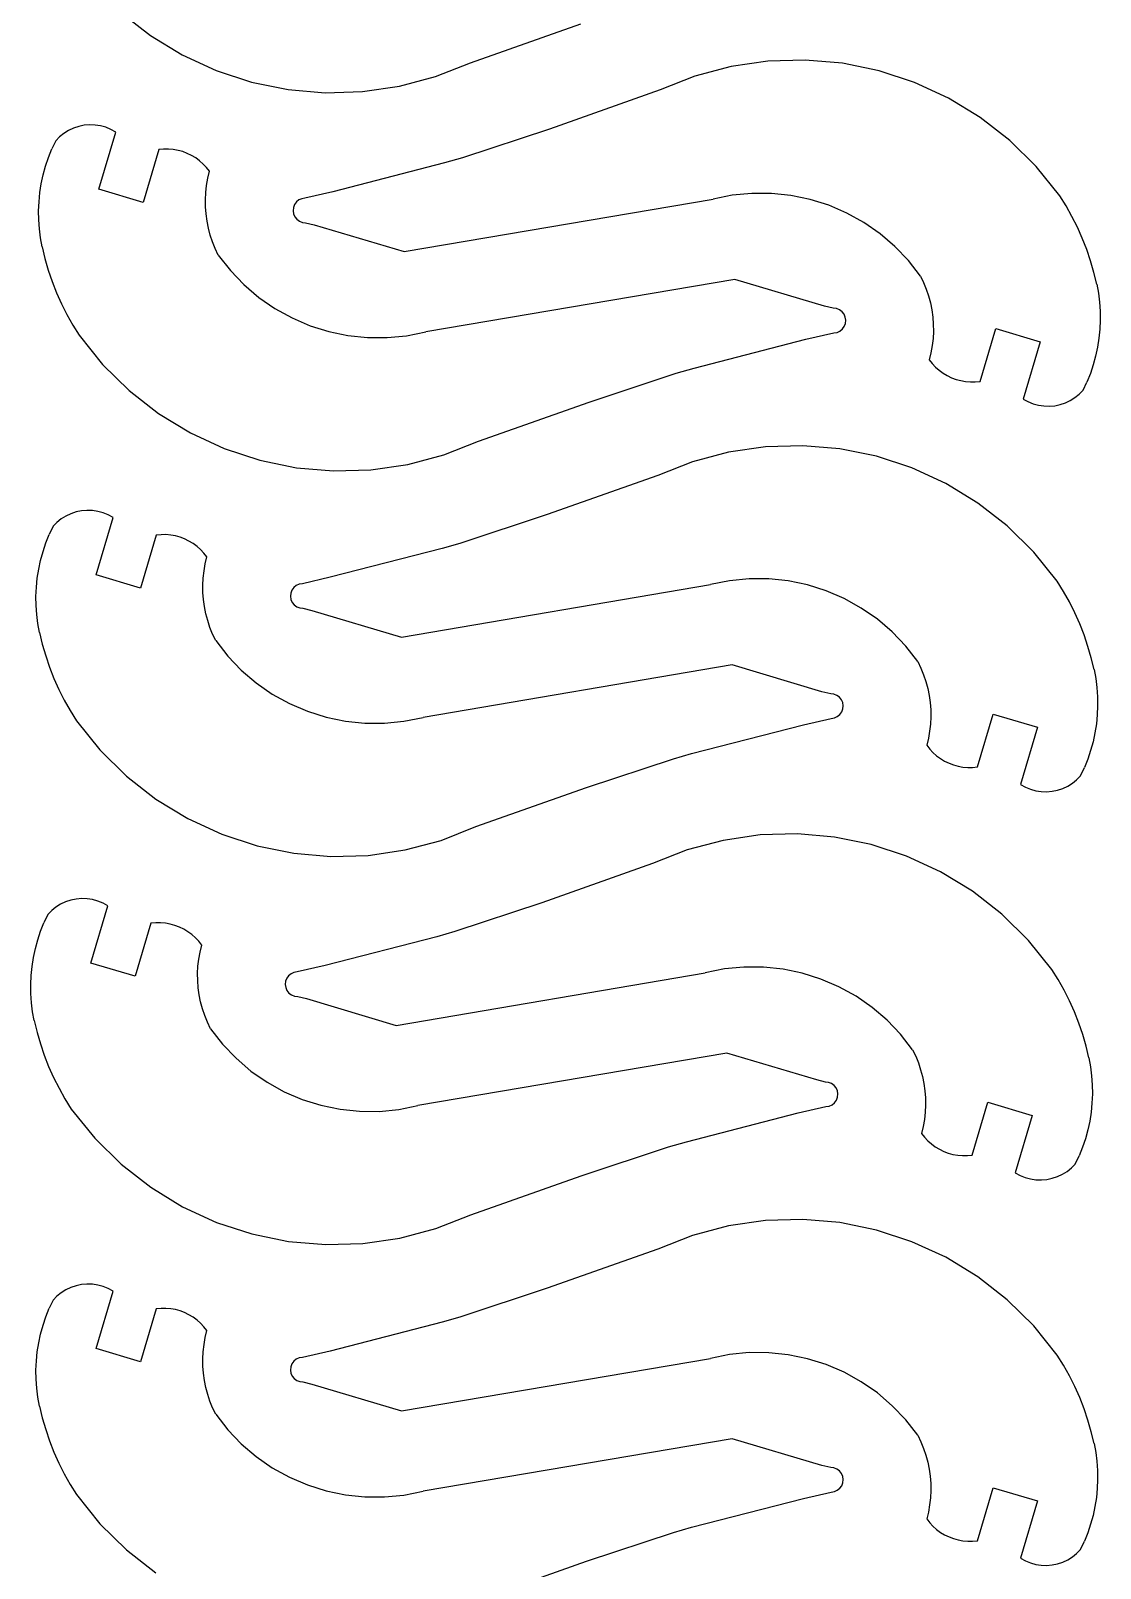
# Model space of a CAD drawing. Extents: x -3998 to 3998, y -3549 to 3549.
# Drawn here: x -2321 to -1974.8, y -609.9 to -112.1 of the extents above; entities that cross this region are included whole.
import ezdxf

# ---------------------------------------------------------------- set-up
doc = ezdxf.new("R2010")
doc.units = 0
doc.header["$MEASUREMENT"] = 0
doc.layers.get('0').update_dxf_attribs({"linetype": 'CONTINUOUS'})

msp = doc.modelspace()

# ---------------------------------------------------------------- linework, layer by layer
for p, q in [((-2291.86, -106.15), (-2282.33, -113.58)), ((-2282.33, -113.58), (-2272.02, -119.87)), ((-2178.74, -122.49), (-2142.93, -109.84)), ((-2272.02, -119.87), (-2261.05, -124.94)), ((-2189.98, -126.93), (-2178.74, -122.49)), ((-2094.34, -123.69), (-2106.02, -126.8)), ((-2082.39, -121.94), (-2094.34, -123.69)), ((-2070.31, -121.58), (-2082.39, -121.94)), ((-2058.27, -122.62), (-2070.31, -121.58)), ((-2046.43, -125.03), (-2058.27, -122.62)), ((-2261.05, -124.94), (-2249.56, -128.7)), ((-2249.56, -128.7), (-2237.73, -131.11)), ((-2201.65, -130.04), (-2189.98, -126.93)), ((-2106.02, -126.8), (-2117.26, -131.24)), ((-2034.95, -128.8), (-2046.43, -125.03)), ((-2023.98, -133.86), (-2034.95, -128.8)), ((-2237.73, -131.11), (-2225.69, -132.15)), ((-2225.69, -132.15), (-2213.61, -131.79)), ((-2213.61, -131.79), (-2201.65, -130.04)), ((-2117.26, -131.24), (-2153.07, -143.89)), ((-2013.66, -140.15), (-2023.98, -133.86)), ((-2308.82, -144.37), (-2310.33, -145.31)), ((-2307.21, -143.61), (-2308.82, -144.37)), ((-2305.52, -143.05), (-2307.21, -143.61)), ((-2303.78, -142.69), (-2305.52, -143.05)), ((-2302, -142.54), (-2303.78, -142.69)), ((-2300.23, -142.6), (-2302, -142.54)), ((-2298.47, -142.86), (-2300.23, -142.6)), ((-2296.75, -143.33), (-2298.47, -142.86)), ((-2295.1, -144), (-2296.75, -143.33)), ((-2293.54, -144.86), (-2295.1, -144)), ((-2153.07, -143.89), (-2181.26, -153.24)), ((-2004.14, -147.58), (-2013.66, -140.15)), ((-2312.97, -147.69), (-2314.21, -150.36)), ((-2311.72, -146.42), (-2312.97, -147.69)), ((-2310.33, -145.31), (-2311.72, -146.42)), ((-2299.06, -163.42), (-2293.54, -144.86)), ((-1995.54, -156.07), (-2004.14, -147.58)), ((-2316.23, -155.88), (-2315.3, -153.09)), ((-2315.3, -153.09), (-2314.21, -150.36)), ((-2279.58, -150.55), (-2284.68, -167.69)), ((-2278.03, -150.4), (-2279.58, -150.55)), ((-2276.46, -150.39), (-2278.03, -150.4)), ((-2274.9, -150.53), (-2276.46, -150.39)), ((-2273.36, -150.8), (-2274.9, -150.53)), ((-2271.85, -151.22), (-2273.36, -150.8)), ((-2270.39, -151.77), (-2271.85, -151.22)), ((-2268.98, -152.45), (-2270.39, -151.77)), ((-2267.64, -153.26), (-2268.98, -152.45)), ((-2266.38, -154.18), (-2267.64, -153.26)), ((-2265.21, -155.22), (-2266.38, -154.18)), ((-2181.26, -153.24), (-2187.07, -154.89)), ((-2317.63, -161.6), (-2317.01, -158.72)), ((-2317.01, -158.72), (-2316.23, -155.88)), ((-2264.13, -156.36), (-2265.21, -155.22)), ((-2263.17, -157.59), (-2264.13, -156.36)), ((-2263.71, -159.85), (-2263.17, -157.59)), ((-2187.07, -154.89), (-2223.24, -164.2)), ((-1987.97, -165.49), (-1995.54, -156.07)), ((-2318.08, -164.5), (-2317.63, -161.6)), ((-2284.68, -167.69), (-2299.06, -163.42)), ((-2264.36, -164.45), (-2264.11, -162.14)), ((-2264.11, -162.14), (-2263.71, -159.85)), ((-2223.24, -164.2), (-2232.27, -166.29)), ((-2318.5, -170.37), (-2318.37, -167.43)), ((-2318.37, -167.43), (-2318.08, -164.5)), ((-2264.48, -166.77), (-2264.36, -164.45)), ((-2264.45, -169.09), (-2264.48, -166.77)), ((-2264.28, -171.41), (-2264.45, -169.09)), ((-2235.65, -168.36), (-2236.02, -169.33)), ((-2235.04, -167.52), (-2235.65, -168.36)), ((-2234.24, -166.87), (-2235.04, -167.52)), ((-2233.29, -166.45), (-2234.24, -166.87)), ((-2232.27, -166.29), (-2233.29, -166.45)), ((-2200.17, -183.59), (-2100.17, -166.59)), ((-2093.95, -165.34), (-2100.17, -166.59)), ((-2087.63, -164.73), (-2093.95, -165.34)), ((-2081.29, -164.75), (-2087.63, -164.73)), ((-2074.98, -165.4), (-2081.29, -164.75)), ((-2068.77, -166.69), (-2074.98, -165.4)), ((-2062.72, -168.59), (-2068.77, -166.69)), ((-2056.89, -171.09), (-2062.72, -168.59)), ((-1985.9, -168.79), (-1987.97, -165.49)), ((-1983.98, -172.19), (-1985.9, -168.79)), ((-2318.46, -173.32), (-2318.5, -170.37)), ((-2318.25, -176.25), (-2318.46, -173.32)), ((-2263.97, -173.71), (-2264.28, -171.41)), ((-2263.51, -175.99), (-2263.97, -173.71)), ((-2236.02, -169.33), (-2236.13, -170.36)), ((-2236.13, -170.36), (-2235.98, -171.38)), ((-2235.98, -171.38), (-2235.56, -172.33)), ((-2235.56, -172.33), (-2234.91, -173.13)), ((-2234.91, -173.13), (-2234.07, -173.75)), ((-2234.07, -173.75), (-2233.11, -174.12)), ((-2233.11, -174.12), (-2232.08, -174.24)), ((-2232.08, -174.24), (-2229.26, -174.94)), ((-2051.34, -174.17), (-2056.89, -171.09)), ((-2046.12, -177.78), (-2051.34, -174.17)), ((-1982.23, -175.68), (-1983.98, -172.19)), ((-2317.88, -179.17), (-2318.25, -176.25)), ((-2317.35, -182.07), (-2317.88, -179.17)), ((-2262.92, -178.23), (-2263.51, -175.99)), ((-2262.19, -180.44), (-2262.92, -178.23)), ((-2229.26, -174.94), (-2200.17, -183.59)), ((-2041.3, -181.9), (-2046.12, -177.78)), ((-1980.64, -179.24), (-1982.23, -175.68)), ((-2317.35, -182.07), (-2316.45, -185.86)), ((-2261.32, -182.59), (-2262.19, -180.44)), ((-2260.33, -184.69), (-2261.32, -182.59)), ((-2036.91, -186.49), (-2041.3, -181.9)), ((-1979.21, -182.87), (-1980.64, -179.24)), ((-1977.96, -186.57), (-1979.21, -182.87)), ((-2316.45, -185.86), (-2315.37, -189.61)), ((-2260.33, -184.69), (-2256.42, -189.69)), ((-2033.01, -191.49), (-2036.91, -186.49)), ((-1976.89, -190.32), (-1977.96, -186.57)), ((-2315.37, -189.61), (-2314.12, -193.31)), ((-2314.12, -193.31), (-2312.7, -196.94)), ((-2256.42, -189.69), (-2252.04, -194.28)), ((-2093.17, -192.59), (-2193.17, -209.59)), ((-2064.08, -201.24), (-2093.17, -192.59)), ((-2033.01, -191.49), (-2032.01, -193.59)), ((-2032.01, -193.59), (-2031.15, -195.74)), ((-1975.98, -194.11), (-1976.89, -190.32)), ((-1975.98, -194.11), (-1975.45, -197.01)), ((-2312.7, -196.94), (-2311.11, -200.5)), ((-2252.04, -194.28), (-2247.21, -198.4)), ((-2247.21, -198.4), (-2242, -202.01)), ((-2031.15, -195.74), (-2030.42, -197.95)), ((-2030.42, -197.95), (-2029.82, -200.19)), ((-1975.45, -197.01), (-1975.08, -199.93)), ((-2311.11, -200.5), (-2309.35, -203.98)), ((-2309.35, -203.98), (-2307.44, -207.38)), ((-2242, -202.01), (-2236.45, -205.08)), ((-2061.26, -201.94), (-2064.08, -201.24)), ((-2060.23, -202.06), (-2061.26, -201.94)), ((-2059.26, -202.43), (-2060.23, -202.06)), ((-2058.43, -203.04), (-2059.26, -202.43)), ((-2057.78, -203.85), (-2058.43, -203.04)), ((-2057.36, -204.8), (-2057.78, -203.85)), ((-2029.82, -200.19), (-2029.37, -202.47)), ((-2029.37, -202.47), (-2029.06, -204.77)), ((-1975.08, -199.93), (-1974.88, -202.86)), ((-1974.88, -202.86), (-1974.84, -205.8)), ((-2307.44, -207.38), (-2305.37, -210.69)), ((-2236.45, -205.08), (-2230.62, -207.59)), ((-2230.62, -207.59), (-2224.57, -209.49)), ((-2059.1, -209.31), (-2058.29, -208.65)), ((-2058.29, -208.65), (-2057.68, -207.82)), ((-2057.68, -207.82), (-2057.31, -206.85)), ((-2057.2, -205.82), (-2057.36, -204.8)), ((-2057.31, -206.85), (-2057.2, -205.82)), ((-2029.06, -204.77), (-2028.89, -207.09)), ((-2028.89, -207.09), (-2028.86, -209.41)), ((-2013.75, -225.63), (-2008.65, -208.49)), ((-2008.65, -208.49), (-1994.28, -212.76)), ((-1974.96, -208.74), (-1975.25, -211.67)), ((-1974.84, -205.8), (-1974.96, -208.74)), ((-2305.37, -210.69), (-2297.8, -220.11)), ((-2224.57, -209.49), (-2218.36, -210.78)), ((-2218.36, -210.78), (-2212.05, -211.43)), ((-2212.05, -211.43), (-2205.7, -211.45)), ((-2205.7, -211.45), (-2199.39, -210.84)), ((-2199.39, -210.84), (-2193.17, -209.59)), ((-2106.27, -221.29), (-2070.09, -211.97)), ((-2070.09, -211.97), (-2061.07, -209.89)), ((-2061.07, -209.89), (-2060.04, -209.73)), ((-2060.04, -209.73), (-2059.1, -209.31)), ((-2029.23, -214.04), (-2029.63, -216.33)), ((-2028.97, -211.73), (-2029.23, -214.04)), ((-2028.86, -209.41), (-2028.97, -211.73)), ((-1994.28, -212.76), (-1999.79, -231.32)), ((-1975.25, -211.67), (-1975.71, -214.58)), ((-2029.63, -216.33), (-2030.17, -218.59)), ((-2030.17, -218.59), (-2029.2, -219.82)), ((-1976.32, -217.46), (-1977.1, -220.3)), ((-1975.71, -214.58), (-1976.32, -217.46)), ((-2297.8, -220.11), (-2289.2, -228.59)), ((-2140.27, -232.29), (-2112.08, -222.94)), ((-2112.08, -222.94), (-2106.27, -221.29)), ((-2029.2, -219.82), (-2028.13, -220.96)), ((-2028.13, -220.96), (-2026.96, -222)), ((-2026.96, -222), (-2025.69, -222.92)), ((-2025.69, -222.92), (-2024.35, -223.73)), ((-2024.35, -223.73), (-2022.95, -224.41)), ((-1978.04, -223.09), (-1979.13, -225.82)), ((-1977.1, -220.3), (-1978.04, -223.09)), ((-2289.2, -228.59), (-2279.67, -236.03)), ((-2022.95, -224.41), (-2021.48, -224.96)), ((-2021.48, -224.96), (-2019.97, -225.38)), ((-2019.97, -225.38), (-2018.43, -225.65)), ((-2018.43, -225.65), (-2016.87, -225.79)), ((-2016.87, -225.79), (-2015.31, -225.78)), ((-2015.31, -225.78), (-2013.75, -225.63)), ((-1981.62, -229.76), (-1980.37, -228.49)), ((-1980.37, -228.49), (-1979.13, -225.82)), ((-2176.08, -244.94), (-2140.27, -232.29)), ((-1999.79, -231.32), (-1998.23, -232.17)), ((-1998.23, -232.17), (-1996.58, -232.84)), ((-1996.58, -232.84), (-1994.87, -233.32)), ((-1994.87, -233.32), (-1993.11, -233.58)), ((-1993.11, -233.58), (-1991.33, -233.64)), ((-1991.33, -233.64), (-1989.56, -233.49)), ((-1989.56, -233.49), (-1987.81, -233.13)), ((-1987.81, -233.13), (-1986.13, -232.57)), ((-1986.13, -232.57), (-1984.52, -231.81)), ((-1984.52, -231.81), (-1983.01, -230.87)), ((-1983.01, -230.87), (-1981.62, -229.76)), ((-2279.67, -236.03), (-2269.36, -242.32)), ((-2269.36, -242.32), (-2258.39, -247.38)), ((-2258.39, -247.38), (-2246.9, -251.15)), ((-2187.32, -249.38), (-2176.08, -244.94)), ((-2095.19, -248.54), (-2106.87, -251.65)), ((-2083.23, -246.79), (-2095.19, -248.54)), ((-2071.16, -246.43), (-2083.23, -246.79)), ((-2059.12, -247.47), (-2071.16, -246.43)), ((-2047.28, -249.88), (-2059.12, -247.47)), ((-2246.9, -251.15), (-2235.07, -253.56)), ((-2235.07, -253.56), (-2223.03, -254.6)), ((-2210.95, -254.24), (-2198.99, -252.49)), ((-2198.99, -252.49), (-2187.32, -249.38)), ((-2106.87, -251.65), (-2118.1, -256.09)), ((-2035.8, -253.65), (-2047.28, -249.88)), ((-2024.83, -258.71), (-2035.8, -253.65)), ((-2223.03, -254.6), (-2210.95, -254.24)), ((-2118.1, -256.09), (-2153.92, -268.74)), ((-2014.51, -265), (-2024.83, -258.71)), ((-2308.06, -268.46), (-2309.67, -269.22)), ((-2306.37, -267.9), (-2308.06, -268.46)), ((-2304.63, -267.54), (-2306.37, -267.9)), ((-2302.85, -267.39), (-2304.63, -267.54)), ((-2301.07, -267.45), (-2302.85, -267.39)), ((-2299.32, -267.71), (-2301.07, -267.45)), ((-2297.6, -268.18), (-2299.32, -267.71)), ((-2295.95, -268.85), (-2297.6, -268.18)), ((-2153.92, -268.74), (-2182.1, -278.09)), ((-2004.99, -272.43), (-2014.51, -265)), ((-2313.82, -272.54), (-2315.06, -275.21)), ((-2312.57, -271.27), (-2313.82, -272.54)), ((-2311.18, -270.16), (-2312.57, -271.27)), ((-2309.67, -269.22), (-2311.18, -270.16)), ((-2299.91, -288.27), (-2294.39, -269.71)), ((-2294.39, -269.71), (-2295.95, -268.85)), ((-1996.38, -280.92), (-2004.99, -272.43)), ((-2317.08, -280.73), (-2316.15, -277.94)), ((-2316.15, -277.94), (-2315.06, -275.21)), ((-2280.43, -275.4), (-2285.53, -292.54)), ((-2278.88, -275.25), (-2280.43, -275.4)), ((-2277.31, -275.24), (-2278.88, -275.25)), ((-2275.75, -275.38), (-2277.31, -275.24)), ((-2274.21, -275.65), (-2275.75, -275.38)), ((-2272.7, -276.07), (-2274.21, -275.65)), ((-2271.24, -276.62), (-2272.7, -276.07)), ((-2269.83, -277.3), (-2271.24, -276.62)), ((-2268.49, -278.11), (-2269.83, -277.3)), ((-2267.23, -279.03), (-2268.49, -278.11)), ((-2182.1, -278.09), (-2187.92, -279.74)), ((-2318.48, -286.45), (-2317.86, -283.57)), ((-2317.86, -283.57), (-2317.08, -280.73)), ((-2266.06, -280.07), (-2267.23, -279.03)), ((-2264.98, -281.21), (-2266.06, -280.07)), ((-2264.02, -282.44), (-2264.98, -281.21)), ((-2264.56, -284.7), (-2264.02, -282.44)), ((-2187.92, -279.74), (-2224.09, -289.05)), ((-1988.82, -290.34), (-1996.38, -280.92)), ((-2318.93, -289.35), (-2318.48, -286.45)), ((-2285.53, -292.54), (-2299.91, -288.27)), ((-2265.21, -289.3), (-2264.95, -286.99)), ((-2264.95, -286.99), (-2264.56, -284.7)), ((-2319.35, -295.22), (-2319.22, -292.28)), ((-2319.22, -292.28), (-2318.93, -289.35)), ((-2265.33, -291.62), (-2265.21, -289.3)), ((-2265.3, -293.94), (-2265.33, -291.62)), ((-2236.5, -293.21), (-2236.87, -294.18)), ((-2235.89, -292.37), (-2236.5, -293.21)), ((-2235.09, -291.72), (-2235.89, -292.37)), ((-2234.14, -291.3), (-2235.09, -291.72)), ((-2233.12, -291.14), (-2234.14, -291.3)), ((-2224.09, -289.05), (-2233.12, -291.14)), ((-2201.02, -308.44), (-2101.02, -291.44)), ((-2094.8, -290.19), (-2101.02, -291.44)), ((-2088.48, -289.58), (-2094.8, -290.19)), ((-2082.14, -289.6), (-2088.48, -289.58)), ((-2075.83, -290.25), (-2082.14, -289.6)), ((-2069.62, -291.54), (-2075.83, -290.25)), ((-2063.56, -293.44), (-2069.62, -291.54)), ((-2057.73, -295.94), (-2063.56, -293.44)), ((-1986.75, -293.64), (-1988.82, -290.34)), ((-1984.83, -297.04), (-1986.75, -293.64)), ((-2319.31, -298.17), (-2319.35, -295.22)), ((-2319.1, -301.1), (-2319.31, -298.17)), ((-2265.13, -296.26), (-2265.3, -293.94)), ((-2264.81, -298.56), (-2265.13, -296.26)), ((-2264.36, -300.84), (-2264.81, -298.56)), ((-2236.87, -294.18), (-2236.98, -295.21)), ((-2236.98, -295.21), (-2236.82, -296.23)), ((-2236.82, -296.23), (-2236.41, -297.18)), ((-2236.41, -297.18), (-2235.76, -297.98)), ((-2235.76, -297.98), (-2234.92, -298.6)), ((-2234.92, -298.6), (-2233.96, -298.97)), ((-2052.19, -299.02), (-2057.73, -295.94)), ((-1983.08, -300.53), (-1984.83, -297.04)), ((-2318.73, -304.02), (-2319.1, -301.1)), ((-2263.77, -303.08), (-2264.36, -300.84)), ((-2263.04, -305.29), (-2263.77, -303.08)), ((-2233.96, -298.97), (-2232.93, -299.09)), ((-2232.93, -299.09), (-2230.1, -299.79)), ((-2230.1, -299.79), (-2201.02, -308.44)), ((-2046.97, -302.63), (-2052.19, -299.02)), ((-2042.15, -306.75), (-2046.97, -302.63)), ((-1981.49, -304.09), (-1983.08, -300.53)), ((-2318.2, -306.92), (-2318.73, -304.02)), ((-2318.2, -306.92), (-2317.3, -310.71)), ((-2262.17, -307.44), (-2263.04, -305.29)), ((-2261.18, -309.54), (-2262.17, -307.44)), ((-2037.76, -311.34), (-2042.15, -306.75)), ((-1980.06, -307.72), (-1981.49, -304.09)), ((-1978.81, -311.42), (-1980.06, -307.72)), ((-2317.3, -310.71), (-2316.22, -314.46)), ((-2261.18, -309.54), (-2257.27, -314.54)), ((-2033.86, -316.34), (-2037.76, -311.34)), ((-1977.73, -315.17), (-1978.81, -311.42)), ((-2316.22, -314.46), (-2314.97, -318.16)), ((-2314.97, -318.16), (-2313.55, -321.79)), ((-2257.27, -314.54), (-2252.89, -319.12)), ((-2094.02, -317.44), (-2194.02, -334.44)), ((-2064.93, -326.09), (-2094.02, -317.44)), ((-2033.86, -316.34), (-2032.86, -318.44)), ((-2032.86, -318.44), (-2032, -320.59)), ((-1976.83, -318.96), (-1977.73, -315.17)), ((-2313.55, -321.79), (-2311.96, -325.35)), ((-2252.89, -319.12), (-2248.06, -323.25)), ((-2248.06, -323.25), (-2242.85, -326.86)), ((-2032, -320.59), (-2031.27, -322.8)), ((-2031.27, -322.8), (-2030.67, -325.04)), ((-1976.83, -318.96), (-1976.3, -321.86)), ((-1976.3, -321.86), (-1975.93, -324.78)), ((-2311.96, -325.35), (-2310.2, -328.83)), ((-2242.85, -326.86), (-2237.3, -329.93)), ((-2062.1, -326.79), (-2064.93, -326.09)), ((-2061.08, -326.91), (-2062.1, -326.79)), ((-2060.11, -327.28), (-2061.08, -326.91)), ((-2059.28, -327.89), (-2060.11, -327.28)), ((-2058.63, -328.7), (-2059.28, -327.89)), ((-2030.67, -325.04), (-2030.22, -327.32)), ((-2030.22, -327.32), (-2029.91, -329.62)), ((-1975.93, -324.78), (-1975.73, -327.71)), ((-1975.73, -327.71), (-1975.69, -330.65)), ((-2310.2, -328.83), (-2308.29, -332.23)), ((-2308.29, -332.23), (-2306.22, -335.54)), ((-2237.3, -329.93), (-2231.47, -332.44)), ((-2231.47, -332.44), (-2225.42, -334.34)), ((-2059.95, -334.16), (-2059.14, -333.5)), ((-2059.14, -333.5), (-2058.53, -332.67)), ((-2058.21, -329.65), (-2058.63, -328.7)), ((-2058.53, -332.67), (-2058.16, -331.7)), ((-2058.05, -330.67), (-2058.21, -329.65)), ((-2058.16, -331.7), (-2058.05, -330.67)), ((-2029.91, -329.62), (-2029.73, -331.94)), ((-2029.73, -331.94), (-2029.71, -334.26)), ((-2014.6, -350.48), (-2009.5, -333.33)), ((-2009.5, -333.33), (-1995.12, -337.61)), ((-1975.69, -330.65), (-1975.81, -333.59)), ((-2306.22, -335.54), (-2298.65, -344.96)), ((-2225.42, -334.34), (-2219.2, -335.63)), ((-2219.2, -335.63), (-2212.89, -336.28)), ((-2212.89, -336.28), (-2206.55, -336.3)), ((-2206.55, -336.3), (-2200.24, -335.69)), ((-2200.24, -335.69), (-2194.02, -334.44)), ((-2107.12, -346.14), (-2070.94, -336.82)), ((-2070.94, -336.82), (-2061.92, -334.74)), ((-2061.92, -334.74), (-2060.89, -334.58)), ((-2060.89, -334.58), (-2059.95, -334.16)), ((-2029.82, -336.58), (-2030.08, -338.89)), ((-2029.71, -334.26), (-2029.82, -336.58)), ((-1995.12, -337.61), (-2000.64, -356.17)), ((-1976.1, -336.52), (-1976.56, -339.43)), ((-1975.81, -333.59), (-1976.1, -336.52)), ((-2030.48, -341.18), (-2031.02, -343.44)), ((-2031.02, -343.44), (-2030.05, -344.67)), ((-2030.08, -338.89), (-2030.48, -341.18)), ((-1977.17, -342.31), (-1977.95, -345.15)), ((-1976.56, -339.43), (-1977.17, -342.31)), ((-2298.65, -344.96), (-2290.05, -353.44)), ((-2141.12, -357.14), (-2112.93, -347.79)), ((-2112.93, -347.79), (-2107.12, -346.14)), ((-2030.05, -344.67), (-2028.98, -345.81)), ((-2028.98, -345.81), (-2027.81, -346.84)), ((-2027.81, -346.84), (-2026.54, -347.77)), ((-2026.54, -347.77), (-2025.2, -348.58)), ((-1978.88, -347.94), (-1979.97, -350.67)), ((-1977.95, -345.15), (-1978.88, -347.94)), ((-2290.05, -353.44), (-2280.52, -360.88)), ((-2025.2, -348.58), (-2023.79, -349.26)), ((-2023.79, -349.26), (-2022.33, -349.81)), ((-2022.33, -349.81), (-2020.82, -350.22)), ((-2020.82, -350.22), (-2019.28, -350.5)), ((-2019.28, -350.5), (-2017.72, -350.64)), ((-2017.72, -350.64), (-2016.16, -350.63)), ((-2016.16, -350.63), (-2014.6, -350.48)), ((-1982.47, -354.61), (-1981.22, -353.34)), ((-1981.22, -353.34), (-1979.97, -350.67)), ((-2176.93, -369.79), (-2141.12, -357.14)), ((-2000.64, -356.17), (-1999.08, -357.02)), ((-1999.08, -357.02), (-1997.43, -357.69)), ((-1997.43, -357.69), (-1995.72, -358.17)), ((-1995.72, -358.17), (-1993.96, -358.43)), ((-1993.96, -358.43), (-1992.18, -358.49)), ((-1992.18, -358.49), (-1990.41, -358.34)), ((-1990.41, -358.34), (-1988.66, -357.98)), ((-1988.66, -357.98), (-1986.98, -357.42)), ((-1986.98, -357.42), (-1985.37, -356.66)), ((-1985.37, -356.66), (-1983.85, -355.72)), ((-1983.85, -355.72), (-1982.47, -354.61)), ((-2280.52, -360.88), (-2270.21, -367.17)), ((-2270.21, -367.17), (-2259.24, -372.23)), ((-2259.24, -372.23), (-2247.75, -376)), ((-2188.17, -374.23), (-2176.93, -369.79)), ((-2084.93, -372.49), (-2096.89, -374.24)), ((-2072.86, -372.13), (-2084.93, -372.49)), ((-2060.82, -373.17), (-2072.86, -372.13)), ((-2048.98, -375.58), (-2060.82, -373.17)), ((-2247.75, -376), (-2235.91, -378.41)), ((-2211.8, -379.09), (-2199.84, -377.34)), ((-2199.84, -377.34), (-2188.17, -374.23)), ((-2108.56, -377.35), (-2119.8, -381.78)), ((-2096.89, -374.24), (-2108.56, -377.35)), ((-2037.5, -379.34), (-2048.98, -375.58)), ((-2235.91, -378.41), (-2223.88, -379.45)), ((-2223.88, -379.45), (-2211.8, -379.09)), ((-2119.8, -381.78), (-2155.62, -394.44)), ((-2026.52, -384.41), (-2037.5, -379.34)), ((-2016.21, -390.7), (-2026.52, -384.41)), ((-2306.33, -393.24), (-2308.07, -393.6)), ((-2304.55, -393.09), (-2306.33, -393.24)), ((-2302.77, -393.14), (-2304.55, -393.09)), ((-2301.01, -393.41), (-2302.77, -393.14)), ((-2006.69, -398.13), (-2016.21, -390.7)), ((-2315.52, -398.24), (-2316.76, -400.91)), ((-2314.27, -396.97), (-2315.52, -398.24)), ((-2312.88, -395.86), (-2314.27, -396.97)), ((-2311.37, -394.92), (-2312.88, -395.86)), ((-2309.76, -394.16), (-2311.37, -394.92)), ((-2308.07, -393.6), (-2309.76, -394.16)), ((-2301.61, -413.97), (-2296.09, -395.41)), ((-2299.3, -393.88), (-2301.01, -393.41)), ((-2297.65, -394.55), (-2299.3, -393.88)), ((-2296.09, -395.41), (-2297.65, -394.55)), ((-2155.62, -394.44), (-2183.8, -403.78)), ((-1998.08, -406.62), (-2006.69, -398.13)), ((-2317.85, -403.64), (-2316.76, -400.91)), ((-2282.13, -401.1), (-2287.23, -418.24)), ((-2280.57, -400.95), (-2282.13, -401.1)), ((-2279.01, -400.94), (-2280.57, -400.95)), ((-2277.45, -401.08), (-2279.01, -400.94)), ((-2275.91, -401.35), (-2277.45, -401.08)), ((-2274.4, -401.77), (-2275.91, -401.35)), ((-2272.94, -402.32), (-2274.4, -401.77)), ((-2271.53, -403), (-2272.94, -402.32)), ((-2270.19, -403.81), (-2271.53, -403)), ((-2319.56, -409.27), (-2318.78, -406.43)), ((-2318.78, -406.43), (-2317.85, -403.64)), ((-2268.93, -404.73), (-2270.19, -403.81)), ((-2267.75, -405.77), (-2268.93, -404.73)), ((-2266.68, -406.91), (-2267.75, -405.77)), ((-2265.72, -408.14), (-2266.68, -406.91)), ((-2266.25, -410.4), (-2265.72, -408.14)), ((-2189.62, -405.44), (-2225.79, -414.75)), ((-2183.8, -403.78), (-2189.62, -405.44)), ((-1990.52, -416.04), (-1998.08, -406.62)), ((-2320.63, -415.05), (-2320.18, -412.15)), ((-2320.18, -412.15), (-2319.56, -409.27)), ((-2266.91, -414.99), (-2266.65, -412.69)), ((-2266.65, -412.69), (-2266.25, -410.4)), ((-2321.05, -420.92), (-2320.92, -417.98)), ((-2320.92, -417.98), (-2320.63, -415.05)), ((-2287.23, -418.24), (-2301.61, -413.97)), ((-2267.03, -417.31), (-2266.91, -414.99)), ((-2267, -419.64), (-2267.03, -417.31)), ((-2237.59, -418.07), (-2238.2, -418.91)), ((-2236.78, -417.42), (-2237.59, -418.07)), ((-2235.84, -417), (-2236.78, -417.42)), ((-2234.82, -416.84), (-2235.84, -417)), ((-2225.79, -414.75), (-2234.82, -416.84)), ((-2202.72, -434.14), (-2102.72, -417.14)), ((-2096.5, -415.89), (-2102.72, -417.14)), ((-2090.18, -415.27), (-2096.5, -415.89)), ((-2083.84, -415.29), (-2090.18, -415.27)), ((-2077.53, -415.95), (-2083.84, -415.29)), ((-2071.32, -417.24), (-2077.53, -415.95)), ((-2065.26, -419.14), (-2071.32, -417.24)), ((-1988.44, -419.34), (-1990.52, -416.04)), ((-2321.01, -423.86), (-2321.05, -420.92)), ((-2266.83, -421.95), (-2267, -419.64)), ((-2266.51, -424.26), (-2266.83, -421.95)), ((-2238.57, -419.88), (-2238.68, -420.91)), ((-2238.68, -420.91), (-2238.52, -421.93)), ((-2238.2, -418.91), (-2238.57, -419.88)), ((-2238.52, -421.93), (-2238.11, -422.88)), ((-2238.11, -422.88), (-2237.46, -423.68)), ((-2059.43, -421.64), (-2065.26, -419.14)), ((-2053.88, -424.72), (-2059.43, -421.64)), ((-1986.53, -422.74), (-1988.44, -419.34)), ((-1984.77, -426.23), (-1986.53, -422.74)), ((-2320.8, -426.8), (-2321.01, -423.86)), ((-2320.43, -429.72), (-2320.8, -426.8)), ((-2266.06, -426.53), (-2266.51, -424.26)), ((-2265.47, -428.78), (-2266.06, -426.53)), ((-2237.46, -423.68), (-2236.62, -424.3)), ((-2236.62, -424.3), (-2235.66, -424.67)), ((-2235.66, -424.67), (-2234.63, -424.78)), ((-2234.63, -424.78), (-2231.8, -425.49)), ((-2231.8, -425.49), (-2202.72, -434.14)), ((-2048.67, -428.33), (-2053.88, -424.72)), ((-1983.18, -429.79), (-1984.77, -426.23)), ((-2319.9, -432.61), (-2320.43, -429.72)), ((-2319.9, -432.61), (-2319, -436.41)), ((-2264.73, -430.99), (-2265.47, -428.78)), ((-2263.87, -433.14), (-2264.73, -430.99)), ((-2262.87, -435.24), (-2263.87, -433.14)), ((-2043.85, -432.45), (-2048.67, -428.33)), ((-2039.46, -437.04), (-2043.85, -432.45)), ((-1981.76, -433.42), (-1983.18, -429.79)), ((-2319, -436.41), (-2317.92, -440.16)), ((-2262.87, -435.24), (-2258.97, -440.24)), ((-2035.56, -442.04), (-2039.46, -437.04)), ((-1980.51, -437.12), (-1981.76, -433.42)), ((-1979.43, -440.87), (-1980.51, -437.12)), ((-2317.92, -440.16), (-2316.67, -443.85)), ((-2258.97, -440.24), (-2254.58, -444.82)), ((-2035.56, -442.04), (-2034.56, -444.13)), ((-1978.53, -444.66), (-1979.43, -440.87)), ((-2316.67, -443.85), (-2315.25, -447.49)), ((-2315.25, -447.49), (-2313.66, -451.05)), ((-2254.58, -444.82), (-2249.76, -448.94)), ((-2095.72, -443.14), (-2195.72, -460.14)), ((-2066.63, -451.78), (-2095.72, -443.14)), ((-2034.56, -444.13), (-2033.7, -446.29)), ((-2033.7, -446.29), (-2032.97, -448.5)), ((-1978.53, -444.66), (-1978, -447.56)), ((-1978, -447.56), (-1977.63, -450.47)), ((-2313.66, -451.05), (-2311.9, -454.53)), ((-2249.76, -448.94), (-2244.55, -452.56)), ((-2244.55, -452.56), (-2239, -455.63)), ((-2063.8, -452.49), (-2066.63, -451.78)), ((-2062.77, -452.6), (-2063.8, -452.49)), ((-2061.81, -452.98), (-2062.77, -452.6)), ((-2060.97, -453.59), (-2061.81, -452.98)), ((-2032.97, -448.5), (-2032.37, -450.74)), ((-2032.37, -450.74), (-2031.92, -453.02)), ((-2031.92, -453.02), (-2031.6, -455.32)), ((-1977.63, -450.47), (-1977.42, -453.41)), ((-2311.9, -454.53), (-2309.99, -457.93)), ((-2309.99, -457.93), (-2307.92, -461.24)), ((-2239, -455.63), (-2233.17, -458.13)), ((-2060.33, -454.4), (-2060.97, -453.59)), ((-2059.91, -455.35), (-2060.33, -454.4)), ((-2060.23, -458.37), (-2059.86, -457.4)), ((-2059.75, -456.37), (-2059.91, -455.35)), ((-2059.86, -457.4), (-2059.75, -456.37)), ((-2031.6, -455.32), (-2031.43, -457.64)), ((-2031.43, -457.64), (-2031.4, -459.96)), ((-1977.38, -456.35), (-1977.51, -459.29)), ((-1977.42, -453.41), (-1977.38, -456.35)), ((-2307.92, -461.24), (-2300.35, -470.66)), ((-2233.17, -458.13), (-2227.12, -460.04)), ((-2227.12, -460.04), (-2220.9, -461.32)), ((-2220.9, -461.32), (-2214.59, -461.98)), ((-2214.59, -461.98), (-2208.25, -462)), ((-2208.25, -462), (-2201.94, -461.39)), ((-2201.94, -461.39), (-2195.72, -460.14)), ((-2108.82, -471.84), (-2072.64, -462.52)), ((-2072.64, -462.52), (-2063.62, -460.44)), ((-2063.62, -460.44), (-2062.59, -460.28)), ((-2062.59, -460.28), (-2061.65, -459.85)), ((-2061.65, -459.85), (-2060.84, -459.2)), ((-2060.84, -459.2), (-2060.23, -458.37)), ((-2031.52, -462.28), (-2031.78, -464.59)), ((-2031.4, -459.96), (-2031.52, -462.28)), ((-2016.3, -476.18), (-2011.2, -459.03)), ((-2011.2, -459.03), (-1996.82, -463.31)), ((-1977.8, -462.22), (-1978.25, -465.13)), ((-1977.51, -459.29), (-1977.8, -462.22)), ((-2032.18, -466.88), (-2032.72, -469.14)), ((-2031.78, -464.59), (-2032.18, -466.88)), ((-1996.82, -463.31), (-2002.34, -481.86)), ((-1978.25, -465.13), (-1978.87, -468.01)), ((-2300.35, -470.66), (-2291.74, -479.14)), ((-2114.63, -473.49), (-2108.82, -471.84)), ((-2032.72, -469.14), (-2031.75, -470.37)), ((-2031.75, -470.37), (-2030.68, -471.51)), ((-2030.68, -471.51), (-2029.5, -472.54)), ((-2029.5, -472.54), (-2028.24, -473.47)), ((-1979.65, -470.85), (-1980.58, -473.64)), ((-1978.87, -468.01), (-1979.65, -470.85)), ((-2142.82, -482.84), (-2114.63, -473.49)), ((-2028.24, -473.47), (-2026.9, -474.28)), ((-2026.9, -474.28), (-2025.49, -474.96)), ((-2025.49, -474.96), (-2024.03, -475.51)), ((-2024.03, -475.51), (-2022.52, -475.92)), ((-2022.52, -475.92), (-2020.98, -476.2)), ((-2020.98, -476.2), (-2019.42, -476.34)), ((-2019.42, -476.34), (-2017.86, -476.33)), ((-2017.86, -476.33), (-2016.3, -476.18)), ((-1982.92, -479.04), (-1981.67, -476.37)), ((-1980.58, -473.64), (-1981.67, -476.37)), ((-2291.74, -479.14), (-2282.22, -486.58)), ((-2178.63, -495.49), (-2142.82, -482.84)), ((-2002.34, -481.86), (-2000.78, -482.72)), ((-2000.78, -482.72), (-1999.13, -483.39)), ((-1988.67, -483.12), (-1987.06, -482.36)), ((-1987.06, -482.36), (-1985.55, -481.42)), ((-1985.55, -481.42), (-1984.16, -480.31)), ((-1984.16, -480.31), (-1982.92, -479.04)), ((-2282.22, -486.58), (-2271.91, -492.87)), ((-1999.13, -483.39), (-1997.42, -483.87)), ((-1997.42, -483.87), (-1995.66, -484.13)), ((-1995.66, -484.13), (-1993.88, -484.19)), ((-1993.88, -484.19), (-1992.11, -484.04)), ((-1992.11, -484.04), (-1990.36, -483.68)), ((-1990.36, -483.68), (-1988.67, -483.12)), ((-2271.91, -492.87), (-2260.93, -497.93)), ((-2189.87, -499.93), (-2178.63, -495.49)), ((-2083.23, -497.34), (-2095.19, -499.09)), ((-2071.16, -496.98), (-2083.23, -497.34)), ((-2059.12, -498.02), (-2071.16, -496.98)), ((-2260.93, -497.93), (-2249.45, -501.69)), ((-2249.45, -501.69), (-2237.61, -504.11)), ((-2201.54, -503.04), (-2189.87, -499.93)), ((-2106.87, -502.2), (-2118.1, -506.63)), ((-2095.19, -499.09), (-2106.87, -502.2)), ((-2047.28, -500.43), (-2059.12, -498.02)), ((-2035.8, -504.19), (-2047.28, -500.43)), ((-2237.61, -504.11), (-2225.57, -505.15)), ((-2225.57, -505.15), (-2213.5, -504.79)), ((-2213.5, -504.79), (-2201.54, -503.04)), ((-2118.1, -506.63), (-2153.92, -519.29)), ((-2024.83, -509.25), (-2035.8, -504.19)), ((-2014.51, -515.55), (-2024.83, -509.25)), ((-2004.99, -522.98), (-2014.51, -515.55)), ((-2312.57, -521.82), (-2313.82, -523.09)), ((-2311.18, -520.71), (-2312.57, -521.82)), ((-2309.67, -519.77), (-2311.18, -520.71)), ((-2308.06, -519.01), (-2309.67, -519.77)), ((-2306.37, -518.45), (-2308.06, -519.01)), ((-2304.63, -518.09), (-2306.37, -518.45)), ((-2302.85, -517.94), (-2304.63, -518.09)), ((-2301.07, -517.99), (-2302.85, -517.94)), ((-2299.32, -518.26), (-2301.07, -517.99)), ((-2299.91, -538.82), (-2294.39, -520.26)), ((-2297.6, -518.73), (-2299.32, -518.26)), ((-2295.95, -519.4), (-2297.6, -518.73)), ((-2294.39, -520.26), (-2295.95, -519.4)), ((-2153.92, -519.29), (-2182.1, -528.63)), ((-2316.15, -528.49), (-2315.06, -525.76)), ((-2313.82, -523.09), (-2315.06, -525.76)), ((-2280.43, -525.95), (-2285.53, -543.09)), ((-2278.88, -525.8), (-2280.43, -525.95)), ((-2277.31, -525.79), (-2278.88, -525.8)), ((-2275.75, -525.93), (-2277.31, -525.79)), ((-2274.21, -526.2), (-2275.75, -525.93)), ((-2272.7, -526.62), (-2274.21, -526.2)), ((-2271.24, -527.17), (-2272.7, -526.62)), ((-2269.83, -527.85), (-2271.24, -527.17)), ((-1996.38, -531.47), (-2004.99, -522.98)), ((-2317.86, -534.12), (-2317.08, -531.28)), ((-2317.08, -531.28), (-2316.15, -528.49)), ((-2268.49, -528.66), (-2269.83, -527.85)), ((-2267.23, -529.58), (-2268.49, -528.66)), ((-2266.06, -530.62), (-2267.23, -529.58)), ((-2264.98, -531.76), (-2266.06, -530.62)), ((-2264.02, -532.99), (-2264.98, -531.76)), ((-2187.92, -530.29), (-2224.09, -539.6)), ((-2182.1, -528.63), (-2187.92, -530.29)), ((-1988.82, -540.89), (-1996.38, -531.47)), ((-2318.93, -539.9), (-2318.48, -537)), ((-2318.48, -537), (-2317.86, -534.12)), ((-2265.21, -539.84), (-2264.95, -537.54)), ((-2264.95, -537.54), (-2264.56, -535.25)), ((-2264.56, -535.25), (-2264.02, -532.99)), ((-2319.22, -542.83), (-2318.93, -539.9)), ((-2285.53, -543.09), (-2299.91, -538.82)), ((-2265.33, -542.16), (-2265.21, -539.84)), ((-2265.3, -544.49), (-2265.33, -542.16)), ((-2235.09, -542.27), (-2235.89, -542.92)), ((-2234.14, -541.85), (-2235.09, -542.27)), ((-2233.12, -541.69), (-2234.14, -541.85)), ((-2224.09, -539.6), (-2233.12, -541.69)), ((-2201.02, -558.99), (-2101.02, -541.99)), ((-2094.8, -540.74), (-2101.02, -541.99)), ((-2088.48, -540.12), (-2094.8, -540.74)), ((-2082.14, -540.14), (-2088.48, -540.12)), ((-2075.83, -540.8), (-2082.14, -540.14)), ((-2069.62, -542.09), (-2075.83, -540.8)), ((-2063.56, -543.99), (-2069.62, -542.09)), ((-1986.75, -544.19), (-1988.82, -540.89)), ((-2319.35, -545.77), (-2319.22, -542.83)), ((-2319.31, -548.71), (-2319.35, -545.77)), ((-2265.13, -546.8), (-2265.3, -544.49)), ((-2264.81, -549.11), (-2265.13, -546.8)), ((-2236.87, -544.73), (-2236.98, -545.75)), ((-2236.98, -545.75), (-2236.82, -546.78)), ((-2236.5, -543.76), (-2236.87, -544.73)), ((-2236.82, -546.78), (-2236.41, -547.73)), ((-2235.89, -542.92), (-2236.5, -543.76)), ((-2057.73, -546.49), (-2063.56, -543.99)), ((-2052.19, -549.57), (-2057.73, -546.49)), ((-1984.83, -547.59), (-1986.75, -544.19)), ((-1983.08, -551.08), (-1984.83, -547.59)), ((-2319.1, -551.65), (-2319.31, -548.71)), ((-2318.73, -554.57), (-2319.1, -551.65)), ((-2264.36, -551.38), (-2264.81, -549.11)), ((-2263.77, -553.63), (-2264.36, -551.38)), ((-2236.41, -547.73), (-2235.76, -548.53)), ((-2235.76, -548.53), (-2234.92, -549.15)), ((-2234.92, -549.15), (-2233.96, -549.52)), ((-2233.96, -549.52), (-2232.93, -549.63)), ((-2232.93, -549.63), (-2230.1, -550.34)), ((-2230.1, -550.34), (-2201.02, -558.99)), ((-2046.97, -553.18), (-2052.19, -549.57)), ((-1981.49, -554.64), (-1983.08, -551.08)), ((-2318.2, -557.46), (-2318.73, -554.57)), ((-2318.2, -557.46), (-2317.3, -561.26)), ((-2263.04, -555.83), (-2263.77, -553.63)), ((-2262.17, -557.99), (-2263.04, -555.83)), ((-2042.15, -557.3), (-2046.97, -553.18)), ((-2037.76, -561.89), (-2042.15, -557.3)), ((-1980.06, -558.27), (-1981.49, -554.64)), ((-2317.3, -561.26), (-2316.22, -565.01)), ((-2261.18, -560.09), (-2262.17, -557.99)), ((-2261.18, -560.09), (-2257.27, -565.09)), ((-2033.86, -566.89), (-2037.76, -561.89)), ((-1978.81, -561.97), (-1980.06, -558.27)), ((-1977.73, -565.72), (-1978.81, -561.97)), ((-2316.22, -565.01), (-2314.97, -568.7)), ((-2257.27, -565.09), (-2252.89, -569.67)), ((-2033.86, -566.89), (-2032.86, -568.98)), ((-1976.83, -569.51), (-1977.73, -565.72)), ((-2314.97, -568.7), (-2313.55, -572.34)), ((-2313.55, -572.34), (-2311.96, -575.9)), ((-2252.89, -569.67), (-2248.06, -573.79)), ((-2094.02, -567.99), (-2194.02, -584.99)), ((-2064.93, -576.63), (-2094.02, -567.99)), ((-2032.86, -568.98), (-2032, -571.14)), ((-2032, -571.14), (-2031.27, -573.35)), ((-1976.83, -569.51), (-1976.3, -572.41)), ((-1976.3, -572.41), (-1975.93, -575.32)), ((-2311.96, -575.9), (-2310.2, -579.38)), ((-2248.06, -573.79), (-2242.85, -577.41)), ((-2242.85, -577.41), (-2237.3, -580.48)), ((-2062.1, -577.34), (-2064.93, -576.63)), ((-2061.08, -577.45), (-2062.1, -577.34)), ((-2060.11, -577.83), (-2061.08, -577.45)), ((-2031.27, -573.35), (-2030.67, -575.59)), ((-2030.67, -575.59), (-2030.22, -577.87)), ((-1975.93, -575.32), (-1975.73, -578.26)), ((-2310.2, -579.38), (-2308.29, -582.78)), ((-2237.3, -580.48), (-2231.47, -582.98)), ((-2059.28, -578.44), (-2060.11, -577.83)), ((-2058.63, -579.25), (-2059.28, -578.44)), ((-2058.21, -580.2), (-2058.63, -579.25)), ((-2058.53, -583.22), (-2058.16, -582.25)), ((-2058.05, -581.22), (-2058.21, -580.2)), ((-2058.16, -582.25), (-2058.05, -581.22)), ((-2030.22, -577.87), (-2029.91, -580.17)), ((-2029.91, -580.17), (-2029.73, -582.49)), ((-2029.73, -582.49), (-2029.71, -584.81)), ((-1975.69, -581.2), (-1975.81, -584.14)), ((-1975.73, -578.26), (-1975.69, -581.2)), ((-2308.29, -582.78), (-2306.22, -586.09)), ((-2306.22, -586.09), (-2298.65, -595.51)), ((-2231.47, -582.98), (-2225.42, -584.89)), ((-2225.42, -584.89), (-2219.2, -586.17)), ((-2219.2, -586.17), (-2212.89, -586.83)), ((-2212.89, -586.83), (-2206.55, -586.85)), ((-2206.55, -586.85), (-2200.24, -586.23)), ((-2200.24, -586.23), (-2194.02, -584.99)), ((-2107.12, -596.69), (-2070.94, -587.37)), ((-2070.94, -587.37), (-2061.92, -585.29)), ((-2061.92, -585.29), (-2060.89, -585.13)), ((-2060.89, -585.13), (-2059.95, -584.7)), ((-2059.95, -584.7), (-2059.14, -584.05)), ((-2059.14, -584.05), (-2058.53, -583.22)), ((-2029.82, -587.13), (-2030.08, -589.44)), ((-2029.71, -584.81), (-2029.82, -587.13)), ((-2014.6, -601.03), (-2009.5, -583.88)), ((-2009.5, -583.88), (-1995.12, -588.16)), ((-1976.1, -587.07), (-1976.56, -589.98)), ((-1975.81, -584.14), (-1976.1, -587.07)), ((-2030.48, -591.73), (-2031.02, -593.99)), ((-2030.08, -589.44), (-2030.48, -591.73)), ((-1995.12, -588.16), (-2000.64, -606.71)), ((-1976.56, -589.98), (-1977.17, -592.86)), ((-2298.65, -595.51), (-2290.05, -603.99)), ((-2112.93, -598.34), (-2107.12, -596.69)), ((-2031.02, -593.99), (-2030.05, -595.22)), ((-2030.05, -595.22), (-2028.98, -596.36)), ((-2028.98, -596.36), (-2027.81, -597.39)), ((-2027.81, -597.39), (-2026.54, -598.32)), ((-1977.95, -595.7), (-1978.88, -598.49)), ((-1977.17, -592.86), (-1977.95, -595.7)), ((-2141.12, -607.69), (-2112.93, -598.34)), ((-2026.54, -598.32), (-2025.2, -599.13)), ((-2025.2, -599.13), (-2023.79, -599.81)), ((-2023.79, -599.81), (-2022.33, -600.36)), ((-2022.33, -600.36), (-2020.82, -600.77)), ((-2020.82, -600.77), (-2019.28, -601.05)), ((-2019.28, -601.05), (-2017.72, -601.19)), ((-2017.72, -601.19), (-2016.16, -601.18)), ((-2016.16, -601.18), (-2014.6, -601.03)), ((-1981.22, -603.89), (-1979.97, -601.22)), ((-1978.88, -598.49), (-1979.97, -601.22)), ((-2290.05, -603.99), (-2280.52, -611.43)), ((-2000.64, -606.71), (-1999.08, -607.57)), ((-1986.98, -607.97), (-1985.37, -607.21)), ((-1985.37, -607.21), (-1983.85, -606.27)), ((-1983.85, -606.27), (-1982.47, -605.16)), ((-1982.47, -605.16), (-1981.22, -603.89)), ((-2176.93, -620.34), (-2141.12, -607.69)), ((-1999.08, -607.57), (-1997.43, -608.24)), ((-1997.43, -608.24), (-1995.72, -608.71)), ((-1995.72, -608.71), (-1993.96, -608.98)), ((-1993.96, -608.98), (-1992.18, -609.04)), ((-1992.18, -609.04), (-1990.41, -608.89)), ((-1990.41, -608.89), (-1988.66, -608.53)), ((-1988.66, -608.53), (-1986.98, -607.97))]:
    msp.add_line(p, q)

doc.saveas('drawing.dxf')
